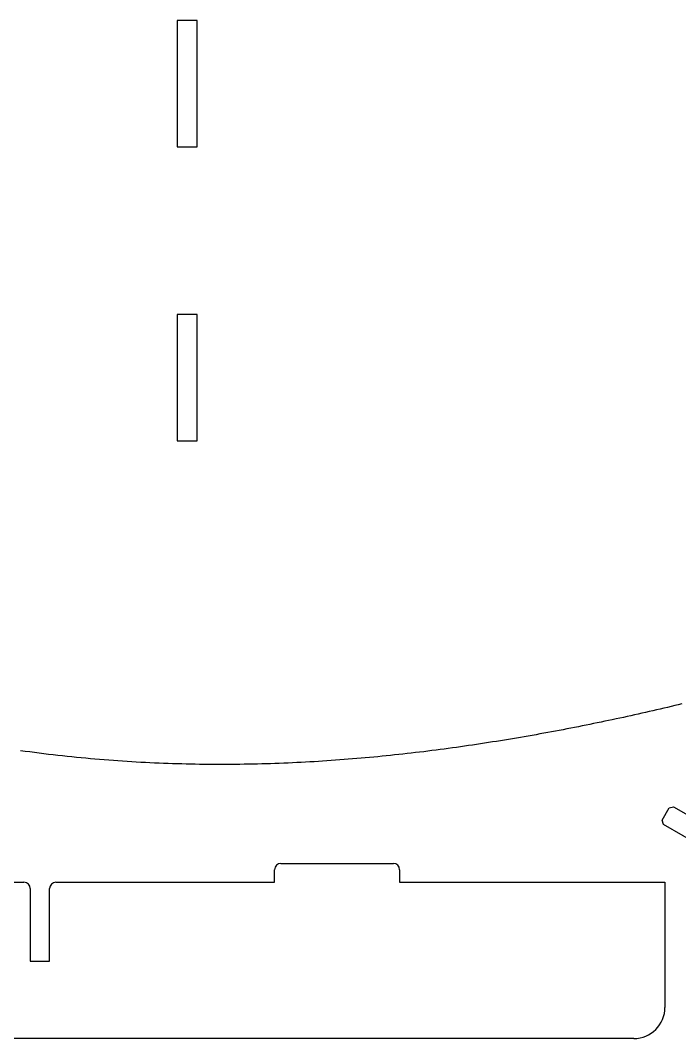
# Model space of a CAD drawing. Extents: x 14 to 1461, y -733 to -10.
# Drawn here: x 213.9 to 424.9, y -731.7 to -406.2 of the extents above; entities that cross this region are included whole.
import ezdxf

# ---------------------------------------------------------------- set-up
doc = ezdxf.new("R2010")
doc.units = 0

msp = doc.modelspace()

# ---------------------------------------------------------------- linework, layer by layer
at = {"layer": 'Cut', "color": 0}
for p, q in [((270.492363, -406.173104), (264.092376, -406.173104)), ((264.092376, -406.173104), (264.092376, -446.573023)), ((270.492363, -446.573023), (270.492363, -406.173104)), ((264.092376, -446.573023), (270.492363, -446.573023)), ((270.492363, -500.190841), (264.092376, -500.190841)), ((264.092376, -500.190841), (264.092376, -540.590761)), ((270.492363, -540.590761), (270.492363, -500.190841)), ((264.092376, -540.590761), (270.492363, -540.590761)), ((424.468442, -624.963048), (423.314923, -625.240105)), ((425.619795, -624.684716), (424.468442, -624.963048)), ((410.478061, -628.201214), (409.297133, -628.462327)), ((411.656605, -627.938727), (410.478061, -628.201214)), ((412.832783, -627.674875), (411.656605, -627.938727)), ((414.006613, -627.409665), (412.832783, -627.674875)), ((415.178114, -627.143106), (414.006613, -627.409665)), ((416.347304, -626.875206), (415.178114, -627.143106)), ((417.514201, -626.605974), (416.347304, -626.875206)), ((418.678822, -626.335416), (417.514201, -626.605974)), ((419.841187, -626.063542), (418.678822, -626.335416)), ((421.001314, -625.790361), (419.841187, -626.063542)), ((422.159219, -625.515879), (421.001314, -625.790361)), ((423.314923, -625.240105), (422.159219, -625.515879)), ((394.933438, -631.485521), (393.719865, -631.728024)), ((396.14439, -631.241536), (394.933438, -631.485521)), ((397.35274, -630.996079), (396.14439, -631.241536)), ((398.558507, -630.749158), (397.35274, -630.996079)), ((399.761708, -630.500781), (398.558507, -630.749158)), ((400.962361, -630.250955), (399.761708, -630.500781)), ((402.160485, -629.99969), (400.962361, -630.250955)), ((403.356098, -629.746994), (402.160485, -629.99969)), ((404.549218, -629.492874), (403.356098, -629.746994)), ((405.739864, -629.237339), (404.549218, -629.492874)), ((406.928053, -628.980397), (405.739864, -629.237339)), ((408.113803, -628.722057), (406.928053, -628.980397)), ((409.297133, -628.462327), (408.113803, -628.722057)), ((377.698765, -634.740253), (376.447503, -634.960357)), ((378.947359, -634.51837), (377.698765, -634.740253)), ((380.193274, -634.294738), (378.947359, -634.51837)), ((381.436504, -634.069391), (380.193274, -634.294738)), ((382.677039, -633.84236), (381.436504, -634.069391)), ((383.914872, -633.613678), (382.677039, -633.84236)), ((385.149993, -633.383376), (383.914872, -633.613678)), ((386.382394, -633.151487), (385.149993, -633.383376)), ((387.612067, -632.918042), (386.382394, -633.151487)), ((388.839012, -632.683066), (387.612067, -632.918042)), ((390.063246, -632.446568), (388.839012, -632.683066)), ((391.284788, -632.208556), (390.063246, -632.446568)), ((392.503655, -631.969039), (391.284788, -632.208556)), ((393.719865, -631.728024), (392.503655, -631.969039)), ((358.654341, -637.836938), (357.364062, -638.026491)), ((359.942078, -637.645124), (358.654341, -637.836938)), ((361.227264, -637.451081), (359.942078, -637.645124)), ((362.509893, -637.25484), (361.227264, -637.451081)), ((363.789954, -637.056435), (362.509893, -637.25484)), ((365.067439, -636.855896), (363.789954, -637.056435)), ((366.34234, -636.653256), (365.067439, -636.855896)), ((367.614649, -636.448548), (366.34234, -636.653256)), ((368.884356, -636.241802), (367.614649, -636.448548)), ((370.151454, -636.033053), (368.884356, -636.241802)), ((371.415934, -635.82233), (370.151454, -636.033053)), ((372.677787, -635.609667), (371.415934, -635.82233)), ((373.937006, -635.395096), (372.677787, -635.609667)), ((375.19358, -635.178649), (373.937006, -635.395096)), ((376.447503, -634.960357), (375.19358, -635.178649)), ((215.454753, -639.845925), (213.949808, -639.636195)), ((216.958022, -640.050118), (215.454753, -639.845925)), ((218.459607, -640.248809), (216.958022, -640.050118)), ((219.959499, -640.442028), (218.459607, -640.248809)), ((221.457689, -640.629808), (219.959499, -640.442028)), ((222.95417, -640.812181), (221.457689, -640.629808)), ((224.448932, -640.989178), (222.95417, -640.812181)), ((225.941967, -641.160833), (224.448932, -640.989178)), ((227.433267, -641.327177), (225.941967, -641.160833)), ((332.377138, -641.155625), (331.037809, -641.293208)), ((333.714096, -641.015139), (332.377138, -641.155625)), ((335.048674, -640.871781), (333.714096, -641.015139)), ((336.380862, -640.725584), (335.048674, -640.871781)), ((337.710653, -640.57658), (336.380862, -640.725584)), ((339.038039, -640.4248), (337.710653, -640.57658)), ((340.36301, -640.270278), (339.038039, -640.4248)), ((341.685558, -640.113045), (340.36301, -640.270278)), ((343.005674, -639.953134), (341.685558, -640.113045)), ((344.323351, -639.790576), (343.005674, -639.953134)), ((345.63858, -639.625403), (344.323351, -639.790576)), ((346.951352, -639.457648), (345.63858, -639.625403)), ((348.261658, -639.287342), (346.951352, -639.457648)), ((349.569491, -639.114518), (348.261658, -639.287342)), ((350.874841, -638.939208), (349.569491, -639.114518)), ((352.177701, -638.761445), (350.874841, -638.939208)), ((353.478061, -638.581259), (352.177701, -638.761445)), ((354.775914, -638.398683), (353.478061, -638.581259)), ((356.07125, -638.21375), (354.775914, -638.398683)), ((357.364062, -638.026491), (356.07125, -638.21375)), ((228.922823, -641.488242), (227.433267, -641.327177)), ((230.410627, -641.644061), (228.922823, -641.488242)), ((231.89667, -641.794665), (230.410627, -641.644061)), ((233.380943, -641.940087), (231.89667, -641.794665)), ((234.863439, -642.080358), (233.380943, -641.940087)), ((236.344149, -642.215511), (234.863439, -642.080358)), ((237.823063, -642.345578), (236.344149, -642.215511)), ((239.300175, -642.470591), (237.823063, -642.345578)), ((240.775474, -642.590582), (239.300175, -642.470591)), ((242.248954, -642.705583), (240.775474, -642.590582)), ((243.720604, -642.815626), (242.248954, -642.705583)), ((245.190418, -642.920744), (243.720604, -642.815626)), ((246.658385, -643.020968), (245.190418, -642.920744)), ((248.124499, -643.116331), (246.658385, -643.020968)), ((249.58875, -643.206864), (248.124499, -643.116331)), ((251.05113, -643.2926), (249.58875, -643.206864)), ((252.51163, -643.373571), (251.05113, -643.2926)), ((253.970241, -643.449809), (252.51163, -643.373571)), ((255.426957, -643.521346), (253.970241, -643.449809)), ((256.881767, -643.588214), (255.426957, -643.521346)), ((258.334663, -643.650445), (256.881767, -643.588214)), ((259.785638, -643.708072), (258.334663, -643.650445)), ((261.234682, -643.761126), (259.785638, -643.708072)), ((262.681786, -643.80964), (261.234682, -643.761126)), ((264.126944, -643.853645), (262.681786, -643.80964)), ((265.570145, -643.893174), (264.126944, -643.853645)), ((267.011381, -643.928259), (265.570145, -643.893174)), ((268.450645, -643.958932), (267.011381, -643.928259)), ((269.887927, -643.985225), (268.450645, -643.958932)), ((271.323219, -644.00717), (269.887927, -643.985225)), ((272.756513, -644.024799), (271.323219, -644.00717)), ((274.1878, -644.038144), (272.756513, -644.024799)), ((275.617071, -644.047238), (274.1878, -644.038144)), ((277.044318, -644.052113), (275.617071, -644.047238)), ((278.469533, -644.0528), (277.044318, -644.052113)), ((279.892707, -644.049332), (278.469533, -644.0528)), ((281.313831, -644.041741), (279.892707, -644.049332)), ((282.732898, -644.030058), (281.313831, -644.041741)), ((284.149898, -644.014317), (282.732898, -644.030058)), ((285.564823, -643.994549), (284.149898, -644.014317)), ((286.977665, -643.970786), (285.564823, -643.994549)), ((288.388416, -643.94306), (286.977665, -643.970786)), ((289.797065, -643.911404), (288.388416, -643.94306)), ((291.203606, -643.875849), (289.797065, -643.911404)), ((292.60803, -643.836428), (291.203606, -643.875849)), ((294.010328, -643.793173), (292.60803, -643.836428)), ((295.410492, -643.746115), (294.010328, -643.793173)), ((296.808513, -643.695287), (295.410492, -643.746115)), ((298.204382, -643.640722), (296.808513, -643.695287)), ((299.598092, -643.58245), (298.204382, -643.640722)), ((300.989634, -643.520505), (299.598092, -643.58245)), ((302.378999, -643.454918), (300.989634, -643.520505)), ((303.766178, -643.385721), (302.378999, -643.454918)), ((305.151164, -643.312947), (303.766178, -643.385721)), ((306.533948, -643.236628), (305.151164, -643.312947)), ((307.914521, -643.156795), (306.533948, -643.236628)), ((309.292875, -643.073481), (307.914521, -643.156795)), ((310.669002, -642.986718), (309.292875, -643.073481)), ((312.042892, -642.896538), (310.669002, -642.986718)), ((313.414538, -642.802973), (312.042892, -642.896538)), ((314.78393, -642.706055), (313.414538, -642.802973)), ((316.151061, -642.605817), (314.78393, -642.706055)), ((317.515922, -642.50229), (316.151061, -642.605817)), ((318.878504, -642.395506), (317.515922, -642.50229)), ((320.238799, -642.285498), (318.878504, -642.395506)), ((321.596799, -642.172298), (320.238799, -642.285498)), ((322.952495, -642.055938), (321.596799, -642.172298)), ((324.305878, -641.936449), (322.952495, -642.055938)), ((325.65694, -641.813864), (324.305878, -641.936449)), ((327.005673, -641.688216), (325.65694, -641.813864)), ((328.352067, -641.559536), (327.005673, -641.688216)), ((329.696115, -641.427856), (328.352067, -641.559536)), ((331.037809, -641.293208), (329.696115, -641.427856)), ((419.32679, -661.823175), (421.577107, -657.926254)), ((421.577107, -657.926254), (422.943159, -657.560342)), ((422.943159, -657.560342), (435.066914, -664.561328)), ((419.692702, -663.189228), (419.32679, -661.823175)), ((448.270122, -679.691551), (419.692702, -663.189228)), ((297.306446, -675.687), (333.306374, -675.687)), ((295.30645, -681.686988), (295.30645, -677.686996)), ((335.30637, -677.686996), (335.30637, -681.686988)), ((145.106751, -681.686988), (215.106611, -681.686988)), ((225.30659, -681.686988), (295.30645, -681.686988)), ((335.30637, -681.686988), (420.206201, -681.686988)), ((420.206201, -681.686988), (420.206201, -721.686908)), ((217.106607, -683.686984), (217.106607, -706.886938)), ((223.306594, -706.886938), (223.306594, -683.686984)), ((217.106607, -706.886938), (223.306594, -706.886938)), ((410.206221, -731.686888), (30.206981, -731.686888))]:
    msp.add_line(p, q, dxfattribs=at)
for centre, radius, start, end in [((297.306446, -677.686996), 1.999996, 90, 180), ((333.306374, -677.686996), 1.999996, 0, 90), ((215.106611, -683.686984), 1.999996, 0, 90), ((225.30659, -683.686984), 1.999996, 90, 180), ((410.206221, -721.686908), 9.99998, 270, 0)]:
    msp.add_arc(centre, radius, start, end, dxfattribs=at)

doc.saveas('drawing.dxf')
